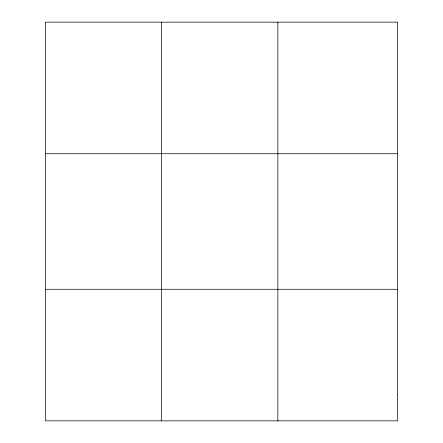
<?xml version="1.0" encoding="UTF-8"?>
<svg xmlns="http://www.w3.org/2000/svg" width="443" height="443" viewBox="0 0 443 443"><rect width="100%" height="100%" fill="white"/><g stroke="black" fill="none" stroke-linecap="round" stroke-linejoin="round"><path stroke-width="0.66" d="M161.634 420.85L161.634 22.15M277.844 420.85L277.844 22.15M45.424 153.721L397.576 153.721M45.424 289.279L397.576 289.279M397.576 394.536L397.576 420.85L45.424 420.85L45.424 22.15L397.576 22.15L397.576 394.536"/></g></svg>
